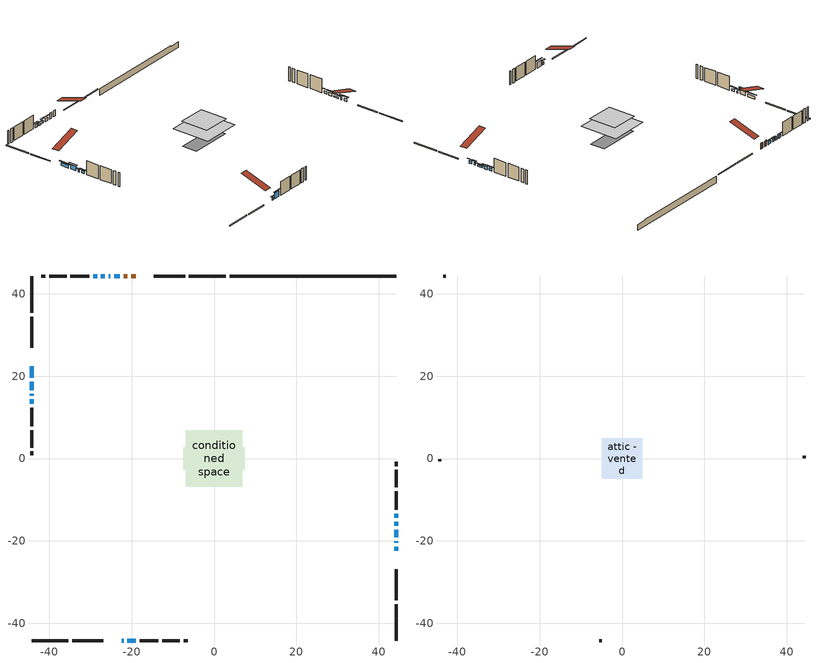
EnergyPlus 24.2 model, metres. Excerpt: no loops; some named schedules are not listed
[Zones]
conditioned space
 floor outside (Floor1 construction): -3.01,-3.01 -3.01,3.01 3.01,3.01 3.01,-3.01 z0.61
 floor adiabatic (AdiabaticFloorConstruction): -6.84,-6.84 -6.84,6.84 6.84,6.84 6.84,-6.84 z3.05
 floor foundation (Slab1 construction): -7.46,-2.67 -7.46,2.67 7.46,2.67 7.46,-2.67 z-1.71
 wall outside (RimJoist1 construction): 2.86,44.33 -6.09,44.33 / -44.33,-44.33 -35.38,-44.33 / -44.33,44.33 -44.33,35.38 / 44.33,-44.33 44.33,-35.38 z0.61:0.91
 wall outside (RimJoist2 construction): -7.02,44.33 -14.62,44.33 / -34.45,-44.33 -26.85,-44.33 / -44.33,34.45 -44.33,26.85 / 44.33,-34.45 44.33,-26.85 z0.61:0.91
 wall outside (AdiabaticWallConstruction 1): -19.01,44.33 -20.1,44.33 / -21.02,44.33 -21.94,44.33 z0.61:2.64
 wall outside (AdiabaticWallConstruction): -44.33,22.46 -44.33,19.56 / 44.33,-22.46 44.33,-21.44 / 44.33,-20.51 44.33,-20.05 / -22.46,-44.33 -21.95,-44.33 / -28.4,44.33 -29.36,44.33 / 44.33,-16.37 44.33,-15.35 / 44.33,-14.42 44.33,-13.41 z0.61:1.58; -22.86,44.33 -24.24,44.33 / -25.16,44.33 -25.63,44.33 z0.61:1.63; -44.33,18.63 -44.33,16.6 z0.61:2.13; -44.33,15.67 -44.33,15.26 z0.61:1.22; 44.33,-19.13 44.33,-17.3 / -26.55,44.33 -27.47,44.33 z0.61:1.07; -21.02,-44.33 -18.99,-44.33 z0.61:2.64; -44.33,14.34 -44.33,13.32 z0.61:1.47
 wall outside (Wall1 construction): -30.29,44.33 -34.86,44.33 / -18.06,-44.33 -13.49,-44.33 / -44.33,12.39 -44.33,7.82 / 44.33,-12.48 44.33,-7.91 z0.61:5.49
 wall outside (Wall2 construction): -35.79,44.33 -40.02,44.33 / -12.56,-44.33 -8.33,-44.33 / -44.33,6.89 -44.33,2.66 / 44.33,-6.98 44.33,-2.75 z0.61:5.49
 wall outside (Wall3 construction): -40.95,44.33 -41.93,44.33 / -7.4,-44.33 -6.42,-44.33 / -44.33,1.73 -44.33,0.75 / 44.33,-1.83 44.33,-0.84 z0.61:5.49
 wall foundation (FoundationWall1 construction): 3.79,44.33,-1.71 3.79,44.33,0.61 40.28,44.33,0.61 40.28,44.33,0.3 44.33,44.33,0.3 44.33,44.33,-1.71
 window (WindowConstruction): -44.33,22.46 -44.33,19.56 z0.61:1.58
 window (WindowConstruction 5): 44.33,-22.46 44.33,-21.44 z0.61:1.58
 window (WindowConstruction 6): 44.33,-20.51 44.33,-20.06 z0.61:1.58
 window (WindowConstruction 7): -22.86,44.33 -24.24,44.33 z0.61:1.62
 window (WindowConstruction 8): -25.17,44.33 -25.62,44.33 z0.61:1.62
 window (WindowConstruction 9): -44.33,18.63 -44.33,16.6 z0.61:2.13
 window (WindowConstruction 10): -44.33,15.67 -44.33,15.27 z0.61:1.22
 window (WindowConstruction 11): -22.46,-44.33 -21.95,-44.33 z0.61:1.58
 window (WindowConstruction 13): 44.33,-19.13 44.33,-17.3 z0.61:1.07
 window (WindowConstruction 14): -26.55,44.33 -27.47,44.33 z0.61:1.07
 window (WindowConstruction 1): -28.4,44.33 -29.36,44.33 z0.61:1.58
 window (WindowConstruction 2): -21.02,-44.33 -18.99,-44.33 z0.61:2.64
 window (WindowConstruction 3): 44.33,-16.37 44.33,-15.35 z0.61:1.58
 window (WindowConstruction 4): 44.33,-14.42 44.33,-13.41 z0.61:1.58
 window (WindowConstruction 12): -44.33,14.34 -44.33,13.32 z0.61:1.47
 door (Door): -19.01,44.33 -20.1,44.33 z0.61:2.64
 door (Door 1): -21.03,44.33 -21.94,44.33 z0.61:2.64
 ceiling adiabatic (AdiabaticFloorConstruction): 6.84,-6.84 6.84,6.84 -6.84,6.84 -6.84,-6.84 z3.05
attic - vented
 floor to conditioned space (Floor2 construction Reversed): -4.93,-4.93 -4.93,4.93 4.93,4.93 4.93,-4.93 z5.49
 wall outside (Wall4 construction): -42.86,44.33 -43.4,44.33 / -5.49,-44.33 -4.95,-44.33 / -44.33,-0.18 -44.33,-0.72 / 44.33,0.09 44.33,0.63 z0.61:5.49
 roof outside (Roof1 construction): -18.08,44.33,5.49 -18.08,34.72,8.69 -15.55,34.72,8.69 -15.55,44.33,5.49; -23.39,-44.33,5.49 -23.39,-34.72,8.69 -25.92,-34.72,8.69 -25.92,-44.33,5.49; -44.33,23.39,5.49 -34.72,23.39,8.69 -34.72,25.92,8.69 -44.33,25.92,5.49; 44.33,-23.39,5.49 34.72,-23.39,8.69 34.72,-25.92,8.69 44.33,-25.92,5.49
shading: -44.33,18.95 -44.33,23.07 -44.63,23.07 -44.63,18.95 z2.19; 44.33,-20.83 44.33,-23.07 44.63,-23.07 44.63,-20.83 z2.19; 44.33,-19.45 44.33,-21.12 44.63,-21.12 44.63,-19.45 z2.19; -24.85,44.33 -22.25,44.33 -22.25,44.63 -24.85,44.63 z2.23; -26.23,44.33 -24.56,44.33 -24.56,44.74 -26.23,44.74 z2.23; -44.33,15.99 -44.33,19.24 -44.94,19.24 -44.94,15.99 z2.74; -44.33,14.66 -44.33,16.28 -44.94,16.28 -44.94,14.66 z1.83; -21.34,-44.33 -23.07,-44.33 -23.07,-44.63 -21.34,-44.63 z2.19; 44.33,-16.69 44.33,-19.74 44.63,-19.74 44.63,-16.69 z1.68; -28.08,44.33 -25.94,44.33 -25.94,44.63 -28.08,44.63 z1.68; -29.97,44.33 -27.79,44.33 -27.79,44.63 -29.97,44.63 z2.19; -18.38,-44.33 -21.63,-44.33 -21.63,-44.63 -18.38,-44.63 z3.25; 44.33,-14.74 44.33,-16.98 44.63,-16.98 44.63,-14.74 z2.19; 44.33,-12.8 44.33,-15.03 44.63,-15.03 44.63,-12.8 z2.19; -44.33,12.71 -44.33,14.95 -44.63,14.95 -44.63,12.71 z2.08
[Building]
Building 1: Terrain=Suburbs
[Site:Location]
Montreal Intl AP_QC: Latitude {deg}=45.47; Longitude {deg}=-73.74; Time Zone {hr}=-5; Elevation {m}=36; Keep Site Location Information=Yes
[Site:GroundTemperature:Shallow]
2.07863, -0.316383, -0.508184, 0.628371, 5.19101, 9.73239, 13.6695, 16.1636, 16.3755, 14.347, 10.5102, 6.10817
[Site:WaterMainsTemperature]
Calculation Method=Schedule; Temperature Schedule=mains temperature schedule
[Material] Roughness=Rough; Thermal Absorptance=0.9
Name | Thickness {m} | Conductivity {W/m-K} | Density {kg/m3} | Specific Heat {J/kg-K} | Solar Absorptance | Visible Absorptance
asphalt or fiberglass shingles | 0.00635 | 0.162714 | 1121.4 | 1465.45 | 0.4 | 0.4
ceiling loosefill ins | 0.0846667 | 0.0480833 | 16.02 | 1046.75 | 0.7 | 0.7
ceiling stud and cavity | 0.1397 | 0.152278 | 65.682 | 1177.47 | 0.7 | 0.7
concrete 4.0 in. | 0.1016 | 1.803125 | 2242.8 | 837.4 | 0.7 | 0.7
concrete 8.0 in. | 0.2032 | 1.803125 | 2242.8 | 837.4 | 0.7 | 0.7
door material | 0.04445 | 0.0451087 | 512.64 | 1214.23 | 0.7 | 0.7
door material 1 | 0.04445 | 0.20624 | 512.64 | 1214.23 | 0.7 | 0.7
exterior vertical ins | 0.0210149 | 0.029427 | 32.04 | 1214.23 | 0.7 | 0.7
floor covering | 0.0127 | 0.0433444 | 54.468 | 1339.84 | 0.6 | 0.6
floor rigid ins | 0.103632 | 0.029427 | 32.04 | 1214.23 | 0.7 | 0.7
floor rigid ins 1; wall rigid ins | 0.512978 | 0.029427 | 32.04 | 1214.23 | 0.7 | 0.7
floor stud and cavity | 0.1397 | 0.147414 | 92.3553 | 1139.71 | 0.7 | 0.7
floor stud and cavity 1 | 0.1397 | 1.75129 | 37.0049 | 1207.88 | 0.7 | 0.7
furniture material conditioned space 1 | 0.1524 | 0.115458 | 640.8 | 1214.23 | 0.6 | 0.6
gypsum board | 0.0127 | 0.160291 | 801 | 837.4 | 0.6 | 0.6
gypsum board 1 | 0.0127 | 0.160291 | 801 | 837.4 | 0.7 | 0.7
osb sheathing 0.5 in. | 0.0127 | 0.115458 | 512.64 | 1214.23 | 0.7 | 0.7
osb sheathing 0.75 in. | 0.01905 | 0.115458 | 512.64 | 1214.23 | 0.7 | 0.7
osb sheathing 2.0 in. | 0.0508 | 0.115458 | 512.64 | 1214.23 | 0.7 | 0.7
rim joist stud and cavity | 0.0508 | 0.0451784 | 125.044 | 1163.47 | 0.6 | 0.6
rim joist stud and cavity 1 | 0.0508 | 0.114732 | 50.32683 | 1063.81 | 0.6 | 0.6
wall stud and cavity | 0.1397 | 0.0818765 | 139.0536 | 1170.24 | 0.7 | 0.7
wall stud and cavity 1 | 0.1397 | 0.0810402 | 139.0536 | 1170.24 | 0.7 | 0.7
wall stud and cavity 2 | 0.1397 | 0.0812061 | 139.0536 | 1170.24 | 0.7 | 0.7
wall stud and cavity 3 | 0.0889 | 6.1454 | 50.32683 | 1063.81 | 0.6 | 0.6
wall stud and cavity 4 | 0.0889 | 0.380278 | 52.3479 | 1209.89 | 0.7 | 0.7
wall stud and cavity 5 | 0.0889 | 0.391764 | 83.0341 | 1211.67 | 0.7 | 0.7
wood siding | 0.0254 | 0.102417 | 544.68 | 1172.36 | 0.4 | 0.4
wood siding 1 | 0.00254 | 0.102417 | 544.68 | 1172.36 | 0.4 | 0.4
wood siding 2; wood siding 3; wood siding 4 | 0.0254 | 0.102417 | 544.68 | 1172.36 | 0.7 | 0.7
[WindowMaterial:SimpleGlazingSystem]
Name | U-Factor {W/m2-K} | Solar Heat Gain Coefficient
WindowMaterial | 2.95994 | 0.56
WindowMaterial 1 | 2.890102 | 0.66
WindowMaterial 2 | 3.01161 | 0.48
WindowMaterial 3 | 2.95767 | 0.57
WindowMaterial 4 | 3.023535 | 0.46
WindowMaterial 5 | 3.023535 | 0.47
WindowMaterial 6 | 2.93609 | 0.6
WindowMaterial 7 | 3.04398 | 0.4
WindowMaterial 8 | 2.99742 | 0.59
WindowMaterial 9 | 3.05136 | 0.42
[Construction]
AdiabaticFloorConstruction: floor stud and cavity 1, floor rigid ins 1, osb sheathing 0.75 in., floor covering
AdiabaticWallConstruction: wood siding 3, wall rigid ins, wall stud and cavity 4, gypsum board
AdiabaticWallConstruction 1: wood siding 4, wall rigid ins, wall stud and cavity 4, gypsum board
Door: door material
Door 1: door material 1
Floor1 construction: floor stud and cavity, floor rigid ins, osb sheathing 0.75 in., floor covering
Floor2 construction Reversed: gypsum board, ceiling stud and cavity, ceiling loosefill ins
FoundationWall1 construction: concrete 8.0 in., gypsum board 1
furniture construction conditioned space 1: furniture material conditioned space 1
PartitionWallConstruction: gypsum board, wall stud and cavity 5, gypsum board
RimJoist1 construction: wood siding 2, osb sheathing 2.0 in., rim joist stud and cavity
RimJoist2 construction: wood siding 2, rim joist stud and cavity 1
Roof1 construction: asphalt or fiberglass shingles
Slab1 construction: concrete 4.0 in.
Wall1 construction: wood siding, osb sheathing 0.5 in., wall stud and cavity, gypsum board
Wall2 construction: wood siding, osb sheathing 0.5 in., wall stud and cavity 1, gypsum board
Wall3 construction: wood siding, osb sheathing 0.5 in., wall stud and cavity 2, gypsum board
Wall4 construction: wood siding 1, wall stud and cavity 3
WindowConstruction; WindowConstruction 1: WindowMaterial
WindowConstruction 10: WindowMaterial 7
WindowConstruction 11; WindowConstruction 3: WindowMaterial 2
WindowConstruction 12: WindowMaterial 8
WindowConstruction 13; WindowConstruction 14: WindowMaterial 9
WindowConstruction 2: WindowMaterial 1
WindowConstruction 4; WindowConstruction 5: WindowMaterial 3
WindowConstruction 6: WindowMaterial 4
WindowConstruction 7; WindowConstruction 8: WindowMaterial 5
WindowConstruction 9: WindowMaterial 6
[Zone] Multiplier=1; Part of Total Floor Area=Yes
Name | Volume {m3}
attic - vented | 50.6002
conditioned space | 688.9
[Space]
Name | Zone | Volume {m3}
attic - vented 1 | attic - vented | 50.6002
conditioned space 1 | conditioned space | 688.9
[ZoneInfiltration:EffectiveLeakageArea]
infil attic - vented 1: Zone or Space=attic - vented 1; Schedule=Always On Discrete; Effective Air Leakage Area {cm2}=3892.8; Stack Coefficient=0.000561846; Wind Coefficient=1.60151e-05
[ZoneMixing]
whole house fan mix: Zone or Space=attic - vented; Schedule=Always On Continuous; Design Flow Rate Calculation Method=Flow/Zone; Design Flow Rate {m3/s}=0; Source Zone or Space=conditioned space
[SurfaceProperty:ExposedFoundationPerimeter]
Slab1: Exposed Perimeter Calculation Method=TotalExposedPerimeter; Total Exposed Perimeter {m}=40.539
[InternalMass] Zone or ZoneList=conditioned space; Space or SpaceList=conditioned space 1
Name | Construction | Surface Area {m2}
furniture mass conditioned space 1 | furniture construction conditioned space 1 | 121.188
partition wall mass | PartitionWallConstruction | 302.97
[Lights]
interior lighting: Zone or ZoneList or Space or SpaceList=conditioned space 1; Schedule=interior lighting schedule; Design Level Calculation Method=LightingLevel; Lighting Level {W}=343.2; Return Air Fraction=0; Fraction Radiant=0.6; Fraction Visible=0.2; Fraction Replaceable=1
[People]
occupants: Zone or ZoneList or Space or SpaceList=conditioned space 1; Number of People Schedule=occupants schedule; Number of People Calculation Method=People; Number of People=3; Fraction Radiant=0.314171; Sensible Heat Fraction=0.56303; Activity Level Schedule=occupants activity schedule; Carbon Dioxide Generation Rate {m3/s-W}=0; Enable ASHRAE 55 Comfort Warnings=No; Mean Radiant Temperature Calculation Type=EnclosureAveraged
[ElectricEquipment] Zone or ZoneList or Space or SpaceList=conditioned space 1; Design Level Calculation Method=EquipmentLevel
Name | Schedule | Design Level {W} | Fraction Latent | Fraction Radiant | Fraction Lost
clothes dryer | clothes dryer schedule | 140.772 | 0.015 | 0.081 | 0.85
clothes washer | clothes washer schedule | 32.1985 | 0.03 | 0.162 | 0.7
cooking range | cooking range schedule | 215.147 | 0.08 | 0.432 | 0.2
dishwasher | dishwasher schedule | 66.8632 | 0.3 | 0.18 | 0.4
fridge | fridge schedule | 72.9452 | 0 | 0.6 | 0
mech vent house fan | mech vent house fan schedule | 0 | 0 | 0 | 1
mech vent house fan cfis | mech vent house fan cfis schedule | 0 | 0 | 0 | 0
mech vent range fan 0 | mech vent range fan 0 schedule | 57 | 0 | 0 | 1
misc plug loads | misc plug loads schedule | 494.7 | 0.045 | 0.513 | 0.1
whole house fan | Always On Discrete | 0 | 0 | 0 | 1
[OtherEquipment] Zone or ZoneList or Space or SpaceList=conditioned space 1; Design Level Calculation Method=EquipmentLevel
Name | Fuel Type | Schedule | Design Level {W} | Fraction Latent | Fraction Radiant | Fraction Lost
clothes dryer 1 | Electricity | clothes dryer schedule | 0 | 0.015 | 0.081 | 0.85
cooking range 1 | Electricity | cooking range schedule | 0 | 0.08 | 0.432 | 0.2
general water use latent | None | general water use schedule | 62.594 | 1 | 0 | 0
general water use sensible | None | general water use schedule | -61.6891 | 0 | 0.6 | 0
mech vent house fan latent load | None | Always On Discrete | 0 | 1 | 0 | 0
mech vent house fan sensible load | None | Always On Discrete | 0 | 0 | 0 | 0
water heater energy adjustment1 | Electricity | Always On Discrete | 0.01 | 0 | 0 | 1
[ZoneInfiltration:DesignFlowRate] Zone or ZoneList or Space or SpaceList=conditioned space 1; Schedule=Always On Discrete; Design Flow Rate Calculation Method=Flow/Zone; Design Flow Rate {m3/s}=0
infil flow; natural vent flow; whole house fan flow
[Foundation:Kiva]
Foundation Kiva 1: Initial Indoor Air Temperature {C}=18; Wall Height Above Grade {m}=0.609996; Wall Depth Below Slab {m}=0.2032; Custom Block Material Name 1=exterior vertical ins; Custom Block Depth 1 {m}=2.31999; Custom Block X Position 1 {m}=0.2159; Custom Block Z Position 1 {m}=0
[Foundation:Kiva:Settings]
Soil Conductivity {W/m-K}=0.849921; Soil Density {kg/m3}=1842.3; Soil Specific Heat {J/kg-K}=418.7; Ground Solar Absorptivity=0.9; Ground Thermal Absorptivity=0.9; Ground Surface Roughness {m}=0.03; Far-Field Width {m}=40; Deep-Ground Boundary Condition=ZeroFlux; Deep-Ground Depth {m}=40; Minimum Cell Dimension {m}=0.2; Maximum Cell Growth Coefficient=3; Simulation Timestep=Timestep
[Exterior:Lights]
exterior lighting: Schedule=exterior lighting schedule; Design Level {W}=75.6
[Schedule:Constant]
Name | Hourly Value
Always On Continuous; mech vent house fan schedule; mech vent house fan cfis schedule; Always On Discrete | 1
occupants activity schedule | 117.228
fridge schedule | 0
[Schedule:Week:Daily]
interior lighting schedule Week Rule - Jan1-Jan27: interior lighting schedule day, interior lighting schedule day, interior lighting schedule day, interior lighting schedule day, interior lighting schedule day, interior lighting schedule day, interior lighting schedule day, interior lighting schedule default day, interior lighting schedule default day, interior lighting schedule default day, interior lighting schedule default day, interior lighting schedule default day
interior lighting schedule Week Rule - Jan28-Feb3: interior lighting schedule day, interior lighting schedule day, interior lighting schedule day, interior lighting schedule day, interior lighting schedule day 1, interior lighting schedule day 1, interior lighting schedule day 1, interior lighting schedule default day, interior lighting schedule default day, interior lighting schedule default day, interior lighting schedule default day, interior lighting schedule default day
interior lighting schedule Week Rule - Feb4-Feb24: interior lighting schedule day 1, interior lighting schedule day 1, interior lighting schedule day 1, interior lighting schedule day 1, interior lighting schedule day 1, interior lighting schedule day 1, interior lighting schedule day 1, interior lighting schedule default day, interior lighting schedule default day, interior lighting schedule default day, interior lighting schedule default day, interior lighting schedule default day
interior lighting schedule Week Rule - Feb25-Mar3: interior lighting schedule day 1, interior lighting schedule day 1, interior lighting schedule day 1, interior lighting schedule day 1, interior lighting schedule day 2, interior lighting schedule day 2, interior lighting schedule day 2, interior lighting schedule default day, interior lighting schedule default day, interior lighting schedule default day, interior lighting schedule default day, interior lighting schedule default day
interior lighting schedule Week Rule - Mar4-Mar31: interior lighting schedule day 2, interior lighting schedule day 2, interior lighting schedule day 2, interior lighting schedule day 2, interior lighting schedule day 2, interior lighting schedule day 2, interior lighting schedule day 2, interior lighting schedule default day, interior lighting schedule default day, interior lighting schedule default day, interior lighting schedule default day, interior lighting schedule default day
interior lighting schedule Week Rule - Apr1-Apr28: interior lighting schedule day 3, interior lighting schedule day 3, interior lighting schedule day 3, interior lighting schedule day 3, interior lighting schedule day 3, interior lighting schedule day 3, interior lighting schedule day 3, interior lighting schedule default day, interior lighting schedule default day, interior lighting schedule default day, interior lighting schedule default day, interior lighting schedule default day
interior lighting schedule Week Rule - Apr29-May5: interior lighting schedule day 3, interior lighting schedule day 3, interior lighting schedule day 4, interior lighting schedule day 4, interior lighting schedule day 4, interior lighting schedule day 4, interior lighting schedule day 4, interior lighting schedule default day, interior lighting schedule default day, interior lighting schedule default day, interior lighting schedule default day, interior lighting schedule default day
interior lighting schedule Week Rule - May6-May26: interior lighting schedule day 4, interior lighting schedule day 4, interior lighting schedule day 4, interior lighting schedule day 4, interior lighting schedule day 4, interior lighting schedule day 4, interior lighting schedule day 4, interior lighting schedule default day, interior lighting schedule default day, interior lighting schedule default day, interior lighting schedule default day, interior lighting schedule default day
interior lighting schedule Week Rule - May27-Jun2: interior lighting schedule day 4, interior lighting schedule day 4, interior lighting schedule day 4, interior lighting schedule day 4, interior lighting schedule day 4, interior lighting schedule day 5, interior lighting schedule day 5, interior lighting schedule default day, interior lighting schedule default day, interior lighting schedule default day, interior lighting schedule default day, interior lighting schedule default day
interior lighting schedule Week Rule - Jun3-Jun30: interior lighting schedule day 5, interior lighting schedule day 5, interior lighting schedule day 5, interior lighting schedule day 5, interior lighting schedule day 5, interior lighting schedule day 5, interior lighting schedule day 5, interior lighting schedule default day, interior lighting schedule default day, interior lighting schedule default day, interior lighting schedule default day, interior lighting schedule default day
interior lighting schedule Week Rule - Jul1-Jul28: interior lighting schedule day 6, interior lighting schedule day 6, interior lighting schedule day 6, interior lighting schedule day 6, interior lighting schedule day 6, interior lighting schedule day 6, interior lighting schedule day 6, interior lighting schedule default day, interior lighting schedule default day, interior lighting schedule default day, interior lighting schedule default day, interior lighting schedule default day
interior lighting schedule Week Rule - Jul29-Aug4: interior lighting schedule day 6, interior lighting schedule day 6, interior lighting schedule day 6, interior lighting schedule day 7, interior lighting schedule day 7, interior lighting schedule day 7, interior lighting schedule day 7, interior lighting schedule default day, interior lighting schedule default day, interior lighting schedule default day, interior lighting schedule default day, interior lighting schedule default day
interior lighting schedule Week Rule - Aug5-Aug25: interior lighting schedule day 7, interior lighting schedule day 7, interior lighting schedule day 7, interior lighting schedule day 7, interior lighting schedule day 7, interior lighting schedule day 7, interior lighting schedule day 7, interior lighting schedule default day, interior lighting schedule default day, interior lighting schedule default day, interior lighting schedule default day, interior lighting schedule default day
interior lighting schedule Week Rule - Aug26-Sep1: interior lighting schedule day 7, interior lighting schedule day 7, interior lighting schedule day 7, interior lighting schedule day 7, interior lighting schedule day 7, interior lighting schedule day 7, interior lighting schedule day 8, interior lighting schedule default day, interior lighting schedule default day, interior lighting schedule default day, interior lighting schedule default day, interior lighting schedule default day
interior lighting schedule Week Rule - Sep2-Sep29: interior lighting schedule day 8, interior lighting schedule day 8, interior lighting schedule day 8, interior lighting schedule day 8, interior lighting schedule day 8, interior lighting schedule day 8, interior lighting schedule day 8, interior lighting schedule default day, interior lighting schedule default day, interior lighting schedule default day, interior lighting schedule default day, interior lighting schedule default day
interior lighting schedule Week Rule - Sep30-Oct6: interior lighting schedule day 8, interior lighting schedule day 9, interior lighting schedule day 9, interior lighting schedule day 9, interior lighting schedule day 9, interior lighting schedule day 9, interior lighting schedule day 9, interior lighting schedule default day, interior lighting schedule default day, interior lighting schedule default day, interior lighting schedule default day, interior lighting schedule default day
interior lighting schedule Week Rule - Oct7-Oct27: interior lighting schedule day 9, interior lighting schedule day 9, interior lighting schedule day 9, interior lighting schedule day 9, interior lighting schedule day 9, interior lighting schedule day 9, interior lighting schedule day 9, interior lighting schedule default day, interior lighting schedule default day, interior lighting schedule default day, interior lighting schedule default day, interior lighting schedule default day
interior lighting schedule Week Rule - Oct28-Nov3: interior lighting schedule day 9, interior lighting schedule day 9, interior lighting schedule day 9, interior lighting schedule day 9, interior lighting schedule day 10, interior lighting schedule day 10, interior lighting schedule day 10, interior lighting schedule default day, interior lighting schedule default day, interior lighting schedule default day, interior lighting schedule default day, interior lighting schedule default day
interior lighting schedule Week Rule - Nov4-Nov24: interior lighting schedule day 10, interior lighting schedule day 10, interior lighting schedule day 10, interior lighting schedule day 10, interior lighting schedule day 10, interior lighting schedule day 10, interior lighting schedule day 10, interior lighting schedule default day, interior lighting schedule default day, interior lighting schedule default day, interior lighting schedule default day, interior lighting schedule default day
interior lighting schedule Week Rule - Nov25-Dec1: interior lighting schedule day 10, interior lighting schedule day 10, interior lighting schedule day 10, interior lighting schedule day 10, interior lighting schedule day 10, interior lighting schedule day 10, interior lighting schedule day 11, interior lighting schedule default day, interior lighting schedule default day, interior lighting schedule default day, interior lighting schedule default day, interior lighting schedule default day
interior lighting schedule Week Rule - Dec2-Dec31: interior lighting schedule day 11, interior lighting schedule day 11, interior lighting schedule day 11, interior lighting schedule day 11, interior lighting schedule day 11, interior lighting schedule day 11, interior lighting schedule day 11, interior lighting schedule default day, interior lighting schedule default day, interior lighting schedule default day, interior lighting schedule default day, interior lighting schedule default day
occupants schedule Week Rule - Jan1-Dec31: occupants schedule day, occupants schedule day, occupants schedule day, occupants schedule day, occupants schedule day, occupants schedule day, occupants schedule day, occupants schedule default day, occupants schedule default day, occupants schedule default day, occupants schedule default day, occupants schedule default day
clothes dryer schedule Week Rule - Jan1-Dec31: clothes dryer schedule day, clothes dryer schedule day, clothes dryer schedule day, clothes dryer schedule day, clothes dryer schedule day, clothes dryer schedule day, clothes dryer schedule day, clothes dryer schedule default day, clothes dryer schedule default day, clothes dryer schedule default day, clothes dryer schedule default day, clothes dryer schedule default day
clothes washer schedule Week Rule - Jan1-Dec31: clothes washer schedule day, clothes washer schedule day, clothes washer schedule day, clothes washer schedule day, clothes washer schedule day, clothes washer schedule day, clothes washer schedule day, clothes washer schedule default day, clothes washer schedule default day, clothes washer schedule default day, clothes washer schedule default day, clothes washer schedule default day
cooking range schedule Week Rule - Jan1-Dec31: cooking range schedule day, cooking range schedule day, cooking range schedule day, cooking range schedule day, cooking range schedule day, cooking range schedule day, cooking range schedule day, cooking range schedule default day, cooking range schedule default day, cooking range schedule default day, cooking range schedule default day, cooking range schedule default day
dishwasher schedule Week Rule - Jan1-Dec31: dishwasher schedule day, dishwasher schedule day, dishwasher schedule day, dishwasher schedule day, dishwasher schedule day, dishwasher schedule day, dishwasher schedule day, dishwasher schedule default day, dishwasher schedule default day, dishwasher schedule default day, dishwasher schedule default day, dishwasher schedule default day
mech vent range fan 0 schedule Week Rule - Jan1-Dec31: mech vent range fan 0 schedule day, mech vent range fan 0 schedule day, mech vent range fan 0 schedule day, mech vent range fan 0 schedule day, mech vent range fan 0 schedule day, mech vent range fan 0 schedule day, mech vent range fan 0 schedule day, mech vent range fan 0 schedule default day, mech vent range fan 0 schedule default day, mech vent range fan 0 schedule default day, mech vent range fan 0 schedule default day, mech vent range fan 0 schedule default day
misc plug loads schedule Week Rule - Jan1-Dec31: misc plug loads schedule day, misc plug loads schedule day, misc plug loads schedule day, misc plug loads schedule day, misc plug loads schedule day, misc plug loads schedule day, misc plug loads schedule day, misc plug loads schedule default day, misc plug loads schedule default day, misc plug loads schedule default day, misc plug loads schedule default day, misc plug loads schedule default day
general water use schedule Week Rule - Jan1-Dec31: general water use schedule day, general water use schedule day, general water use schedule day, general water use schedule day, general water use schedule day, general water use schedule day, general water use schedule day, general water use schedule default day, general water use schedule default day, general water use schedule default day, general water use schedule default day, general water use schedule default day
exterior lighting schedule Week Rule - Jan1-Jan27: exterior lighting schedule day, exterior lighting schedule day, exterior lighting schedule day, exterior lighting schedule day, exterior lighting schedule day, exterior lighting schedule day, exterior lighting schedule day, exterior lighting schedule default day, exterior lighting schedule default day, exterior lighting schedule default day, exterior lighting schedule default day, exterior lighting schedule default day
exterior lighting schedule Week Rule - Jan28-Feb3: exterior lighting schedule day, exterior lighting schedule day, exterior lighting schedule day, exterior lighting schedule day, exterior lighting schedule day 1, exterior lighting schedule day 1, exterior lighting schedule day 1, exterior lighting schedule default day, exterior lighting schedule default day, exterior lighting schedule default day, exterior lighting schedule default day, exterior lighting schedule default day
exterior lighting schedule Week Rule - Feb4-Feb24: exterior lighting schedule day 1, exterior lighting schedule day 1, exterior lighting schedule day 1, exterior lighting schedule day 1, exterior lighting schedule day 1, exterior lighting schedule day 1, exterior lighting schedule day 1, exterior lighting schedule default day, exterior lighting schedule default day, exterior lighting schedule default day, exterior lighting schedule default day, exterior lighting schedule default day
exterior lighting schedule Week Rule - Feb25-Mar3: exterior lighting schedule day 1, exterior lighting schedule day 1, exterior lighting schedule day 1, exterior lighting schedule day 1, exterior lighting schedule day 2, exterior lighting schedule day 2, exterior lighting schedule day 2, exterior lighting schedule default day, exterior lighting schedule default day, exterior lighting schedule default day, exterior lighting schedule default day, exterior lighting schedule default day
exterior lighting schedule Week Rule - Mar4-Mar31: exterior lighting schedule day 2, exterior lighting schedule day 2, exterior lighting schedule day 2, exterior lighting schedule day 2, exterior lighting schedule day 2, exterior lighting schedule day 2, exterior lighting schedule day 2, exterior lighting schedule default day, exterior lighting schedule default day, exterior lighting schedule default day, exterior lighting schedule default day, exterior lighting schedule default day
exterior lighting schedule Week Rule - Apr1-Apr28: exterior lighting schedule day 3, exterior lighting schedule day 3, exterior lighting schedule day 3, exterior lighting schedule day 3, exterior lighting schedule day 3, exterior lighting schedule day 3, exterior lighting schedule day 3, exterior lighting schedule default day, exterior lighting schedule default day, exterior lighting schedule default day, exterior lighting schedule default day, exterior lighting schedule default day
exterior lighting schedule Week Rule - Apr29-May5: exterior lighting schedule day 3, exterior lighting schedule day 3, exterior lighting schedule day 4, exterior lighting schedule day 4, exterior lighting schedule day 4, exterior lighting schedule day 4, exterior lighting schedule day 4, exterior lighting schedule default day, exterior lighting schedule default day, exterior lighting schedule default day, exterior lighting schedule default day, exterior lighting schedule default day
exterior lighting schedule Week Rule - May6-May26: exterior lighting schedule day 4, exterior lighting schedule day 4, exterior lighting schedule day 4, exterior lighting schedule day 4, exterior lighting schedule day 4, exterior lighting schedule day 4, exterior lighting schedule day 4, exterior lighting schedule default day, exterior lighting schedule default day, exterior lighting schedule default day, exterior lighting schedule default day, exterior lighting schedule default day
exterior lighting schedule Week Rule - May27-Jun2: exterior lighting schedule day 4, exterior lighting schedule day 4, exterior lighting schedule day 4, exterior lighting schedule day 4, exterior lighting schedule day 4, exterior lighting schedule day 5, exterior lighting schedule day 5, exterior lighting schedule default day, exterior lighting schedule default day, exterior lighting schedule default day, exterior lighting schedule default day, exterior lighting schedule default day
exterior lighting schedule Week Rule - Jun3-Jun30: exterior lighting schedule day 5, exterior lighting schedule day 5, exterior lighting schedule day 5, exterior lighting schedule day 5, exterior lighting schedule day 5, exterior lighting schedule day 5, exterior lighting schedule day 5, exterior lighting schedule default day, exterior lighting schedule default day, exterior lighting schedule default day, exterior lighting schedule default day, exterior lighting schedule default day
exterior lighting schedule Week Rule - Jul1-Jul28: exterior lighting schedule day 6, exterior lighting schedule day 6, exterior lighting schedule day 6, exterior lighting schedule day 6, exterior lighting schedule day 6, exterior lighting schedule day 6, exterior lighting schedule day 6, exterior lighting schedule default day, exterior lighting schedule default day, exterior lighting schedule default day, exterior lighting schedule default day, exterior lighting schedule default day
exterior lighting schedule Week Rule - Jul29-Aug4: exterior lighting schedule day 6, exterior lighting schedule day 6, exterior lighting schedule day 6, exterior lighting schedule day 7, exterior lighting schedule day 7, exterior lighting schedule day 7, exterior lighting schedule day 7, exterior lighting schedule default day, exterior lighting schedule default day, exterior lighting schedule default day, exterior lighting schedule default day, exterior lighting schedule default day
exterior lighting schedule Week Rule - Aug5-Aug25: exterior lighting schedule day 7, exterior lighting schedule day 7, exterior lighting schedule day 7, exterior lighting schedule day 7, exterior lighting schedule day 7, exterior lighting schedule day 7, exterior lighting schedule day 7, exterior lighting schedule default day, exterior lighting schedule default day, exterior lighting schedule default day, exterior lighting schedule default day, exterior lighting schedule default day
[Schedule:Year]
interior lighting schedule: interior lighting schedule Week Rule - Jan1-Jan27, 1, 1, 1, 27, interior lighting schedule Week Rule - Jan28-Feb3, 1, 28, 2, 3, interior lighting schedule Week Rule - Feb4-Feb24, 2, 4, 2, 24, interior lighting schedule Week Rule - Feb25-Mar3, 2, 25, 3, 3, interior lighting schedule Week Rule - Mar4-Mar31, 3, 4, 3, 31, interior lighting schedule Week Rule - Apr1-Apr28, 4, 1, 4, 28, interior lighting schedule Week Rule - Apr29-May5, 4, 29, 5, 5, interior lighting schedule Week Rule - May6-May26, 5, 6, 5, 26, interior lighting schedule Week Rule - May27-Jun2, 5, 27, 6, 2, interior lighting schedule Week Rule - Jun3-Jun30, 6, 3, 6, 30, interior lighting schedule Week Rule - Jul1-Jul28, 7, 1, 7, 28, interior lighting schedule Week Rule - Jul29-Aug4, 7, 29, 8, 4, interior lighting schedule Week Rule - Aug5-Aug25, 8, 5, 8, 25, interior lighting schedule Week Rule - Aug26-Sep1, 8, 26, 9, 1, interior lighting schedule Week Rule - Sep2-Sep29, 9, 2, 9, 29, interior lighting schedule Week Rule - Sep30-Oct6, 9, 30, 10, 6, interior lighting schedule Week Rule - Oct7-Oct27, 10, 7, 10, 27, interior lighting schedule Week Rule - Oct28-Nov3, 10, 28, 11, 3, interior lighting schedule Week Rule - Nov4-Nov24, 11, 4, 11, 24, interior lighting schedule Week Rule - Nov25-Dec1, 11, 25, 12, 1, interior lighting schedule Week Rule - Dec2-Dec31, 12, 2, 12, 31
occupants schedule: occupants schedule Week Rule - Jan1-Dec31, 1, 1, 12, 31
clothes dryer schedule: clothes dryer schedule Week Rule - Jan1-Dec31, 1, 1, 12, 31
clothes washer schedule: clothes washer schedule Week Rule - Jan1-Dec31, 1, 1, 12, 31
cooking range schedule: cooking range schedule Week Rule - Jan1-Dec31, 1, 1, 12, 31
dishwasher schedule: dishwasher schedule Week Rule - Jan1-Dec31, 1, 1, 12, 31
mech vent range fan 0 schedule: mech vent range fan 0 schedule Week Rule - Jan1-Dec31, 1, 1, 12, 31
misc plug loads schedule: misc plug loads schedule Week Rule - Jan1-Dec31, 1, 1, 12, 31
general water use schedule: general water use schedule Week Rule - Jan1-Dec31, 1, 1, 12, 31
exterior lighting schedule: exterior lighting schedule Week Rule - Jan1-Jan27, 1, 1, 1, 27, exterior lighting schedule Week Rule - Jan28-Feb3, 1, 28, 2, 3, exterior lighting schedule Week Rule - Feb4-Feb24, 2, 4, 2, 24, exterior lighting schedule Week Rule - Feb25-Mar3, 2, 25, 3, 3, exterior lighting schedule Week Rule - Mar4-Mar31, 3, 4, 3, 31, exterior lighting schedule Week Rule - Apr1-Apr28, 4, 1, 4, 28, exterior lighting schedule Week Rule - Apr29-May5, 4, 29, 5, 5, exterior lighting schedule Week Rule - May6-May26, 5, 6, 5, 26, exterior lighting schedule Week Rule - May27-Jun2, 5, 27, 6, 2, exterior lighting schedule Week Rule - Jun3-Jun30, 6, 3, 6, 30, exterior lighting schedule Week Rule - Jul1-Jul28, 7, 1, 7, 28, exterior lighting schedule Week Rule - Jul29-Aug4, 7, 29, 8, 4, exterior lighting schedule Week Rule - Aug5-Aug25, 8, 5, 8, 25, exterior lighting schedule Week Rule - Aug26-Sep1, 8, 26, 9, 1, exterior lighting schedule Week Rule - Sep2-Sep29, 9, 2, 9, 29, exterior lighting schedule Week Rule - Sep30-Oct6, 9, 30, 10, 6, exterior lighting schedule Week Rule - Oct7-Oct27, 10, 7, 10, 27, exterior lighting schedule Week Rule - Oct28-Nov3, 10, 28, 11, 3, exterior lighting schedule Week Rule - Nov4-Nov24, 11, 4, 11, 24, exterior lighting schedule Week Rule - Nov25-Dec1, 11, 25, 12, 1, exterior lighting schedule Week Rule - Dec2-Dec31, 12, 2, 12, 31
[Schedule:Compact]
mains temperature schedule: Through: 01/01, For: AllDays, Until: 24:00, 6.56833, Through: 01/02, For: AllDays, Until: 24:00, 6.48722, Through: 01/03, For: AllDays, Until: 24:00, 6.40722, Through: 01/04, For: AllDays, Until: 24:00, 6.32889, Through: 01/05, For: AllDays, Until: 24:00, 6.25167, Through: 01/06, For: AllDays, Until: 24:00, 6.17611, Through: 01/07, For: AllDays, Until: 24:00, 6.10222, Through: 01/08, For: AllDays, Until: 24:00, 6.02944, Through: 01/09, For: AllDays, Until: 24:00, 5.95833, Through: 01/10, For: AllDays, Until: 24:00, 5.88889, Through: 01/11, For: AllDays, Until: 24:00, 5.82056, Through: 01/12, For: AllDays, Until: 24:00, 5.75444, Through: 01/13, For: AllDays, Until: 24:00, 5.68944, Through: 01/14, For: AllDays, Until: 24:00, 5.62611, Through: 01/15, For: AllDays, Until: 24:00, 5.56444, Through: 01/16, For: AllDays, Until: 24:00, 5.50444, Through: 01/17, For: AllDays, Until: 24:00, 5.44611, Through: 01/18, For: AllDays, Until: 24:00, 5.38944, Through: 01/19, For: AllDays, Until: 24:00, 5.33389, Through: 01/20, For: AllDays, Until: 24:00, 5.28111, Through: 01/21, For: AllDays, Until: 24:00, 5.22944, Through: 01/22, For: AllDays, Until: 24:00, 5.17944, Through: 01/23, For: AllDays, Until: 24:00, 5.13111, Through: 01/24, For: AllDays, Until: 24:00, 5.085, Through: 01/25, For: AllDays, Until: 24:00, 5.04056, Through: 01/26, For: AllDays, Until: 24:00, 4.99778, Through: 01/27, For: AllDays, Until: 24:00, 4.95667, Through: 01/28, For: AllDays, Until: 24:00, 4.91778, Through: 01/29, For: AllDays, Until: 24:00, 4.88056, Through: 01/30, For: AllDays, Until: 24:00, 4.845, Through: 01/31, For: AllDays, Until: 24:00, 4.81167, Through: 02/01, For: AllDays, Until: 24:00, 4.77944, Through: 02/02, For: AllDays, Until: 24:00, 4.75, Through: 02/03, For: AllDays, Until: 24:00, 4.72167, Through: 02/04, For: AllDays, Until: 24:00, 4.69611, Through: 02/05, For: AllDays, Until: 24:00, 4.67167, Through: 02/06, For: AllDays, Until: 24:00, 4.64944, Through: 02/07, For: AllDays, Until: 24:00, 4.62889, Through: 02/08, For: AllDays, Until: 24:00, 4.61056, Through: 02/09, For: AllDays, Until: 24:00, 4.59389, Through: 02/10, For: AllDays, Until: 24:00, 4.57944, Through: 02/11, For: AllDays, Until: 24:00, 4.56667, Through: 02/12, For: AllDays, Until: 24:00, 4.55611, Through: 02/13, For: AllDays, Until: 24:00, 4.54722, Through: 02/14, For: AllDays, Until: 24:00, 4.54056, Through: 02/15, For: AllDays, Until: 24:00, 4.53556, Through: 02/16, For: AllDays, Until: 24:00, 4.53278, Through: 02/17, For: AllDays, Until: 24:00, 4.53167, Through: 02/18, For: AllDays, Until: 24:00, 4.53278, Through: 02/19, For: AllDays, Until: 24:00, 4.53556, Through: 02/20, For: AllDays, Until: 24:00, 4.54056, Through: 02/21, For: AllDays, Until: 24:00, 4.54722, Through: 02/22, For: AllDays, Until: 24:00, 4.55611, Through: 02/23, For: AllDays, Until: 24:00, 4.56667, Through: 02/24, For: AllDays, Until: 24:00, 4.57944, Through: 02/25, For: AllDays, Until: 24:00, 4.59389, Through: 02/26, For: AllDays, Until: 24:00, 4.61056, Through: 02/27, For: AllDays, Until: 24:00, 4.62889, Through: 02/28, For: AllDays, Until: 24:00, 4.64889, Through: 03/01, For: AllDays, Until: 24:00, 4.67111, Through: 03/02, For: AllDays, Until: 24:00, 4.69556, Through: 03/03, For: AllDays, Until: 24:00, 4.72167, Through: 03/04, For: AllDays, Until: 24:00, 4.74944, Through: 03/05, For: AllDays, Until: 24:00, 4.77944, Through: 03/06, For: AllDays, Until: 24:00, 4.81111, Through: 03/07, For: AllDays, Until: 24:00, 4.84444, Through: 03/08, For: AllDays, Until: 24:00, 4.88, Through: 03/09, For: AllDays, Until: 24:00, 4.91722, Through: 03/10, For: AllDays, Until: 24:00, 4.95611, Through: 03/11, For: AllDays, Until: 24:00, 4.99722, Through: 03/12, For: AllDays, Until: 24:00, 5.04, Through: 03/13, For: AllDays, Until: 24:00, 5.08444, Through: 03/14, For: AllDays, Until: 24:00, 5.13056, Through: 03/15, For: AllDays, Until: 24:00, 5.17889, Through: 03/16, For: AllDays, Until: 24:00, 5.22833, Through: 03/17, For: AllDays, Until: 24:00, 5.28, Through: 03/18, For: AllDays, Until: 24:00, 5.33333, Through: 03/19, For: AllDays, Until: 24:00, 5.38833, Through: 03/20, For: AllDays, Until: 24:00, 5.445, Through: 03/21, For: AllDays, Until: 24:00, 5.50333, Through: 03/22, For: AllDays, Until: 24:00, 5.56333, Through: 03/23, For: AllDays, Until: 24:00, 5.625, Through: 03/24, For: AllDays, Until: 24:00, 5.68833, Through: 03/25, For: AllDays, Until: 24:00, 5.75333, Through: 03/26, For: AllDays, Until: 24:00, 5.81944, Through: 03/27, For: AllDays, Until: 24:00, 5.88778, Through: 03/28, For: AllDays, Until: 24:00, 5.95722, Through: 03/29, For: AllDays, Until: 24:00, 6.02833, Through: 03/30, For: AllDays, Until: 24:00, 6.10111, Through: 03/31, For: AllDays, Until: 24:00, 6.175, Through: 04/01, For: AllDays, Until: 24:00, 6.25056, Through: 04/02, For: AllDays, Until: 24:00, 6.32778, Through: 04/03, For: AllDays, Until: 24:00, 6.40611, Through: 04/04, For: AllDays, Until: 24:00, 6.48556, Through: 04/05, For: AllDays, Until: 24:00, 6.56722, Through: 04/06, For: AllDays, Until: 24:00, 6.64944, Through: 04/07, For: AllDays, Until: 24:00, 6.73333, Through: 04/08, For: AllDays, Until: 24:00, 6.81833, Through: 04/09, For: AllDays, Until: 24:00, 6.905, Through: 04/10, For: AllDays, Until: 24:00, 6.99278, Through: 04/11, For: AllDays, Until: 24:00, 7.08111, Through: 04/12, For: AllDays, Until: 24:00, 7.17167, Through: 04/13, For: AllDays, Until: 24:00, 7.26278, Through: 04/14, For: AllDays, Until: 24:00, 7.355, Through: 04/15, For: AllDays, Until: 24:00, 7.44833, Through: 04/16, For: AllDays, Until: 24:00, 7.54278, Through: 04/17, For: AllDays, Until: 24:00, 7.63889, Through: 04/18, For: AllDays, Until: 24:00, 7.735, Through: 04/19, For: AllDays, Until: 24:00, 7.83278, Through: 04/20, For: AllDays, Until: 24:00, 7.93167, Through: 04/21, For: AllDays, Until: 24:00, 8.03111, Through: 04/22, For: AllDays, Until: 24:00, 8.13167, Through: 04/23, For: AllDays, Until: 24:00, 8.23278, Through: 04/24, For: AllDays, Until: 24:00, 8.335, Through: 04/25, For: AllDays, Until: 24:00, 8.43778, Through: 04/26, For: AllDays, Until: 24:00, 8.54167, Through: 04/27, For: AllDays, Until: 24:00, 8.64611, Through: 04/28, For: AllDays, Until: 24:00, 8.75167, Through: 04/29, For: AllDays, Until: 24:00, 8.85778, Through: 04/30, For: AllDays, Until: 24:00, 8.96444, Through: 05/01, For: AllDays, Until: 24:00, 9.07167, Through: 05/02, For: AllDays, Until: 24:00, 9.17944, Through: 05/03, For: AllDays, Until: 24:00, 9.28778, Through: 05/04, For: AllDays, Until: 24:00, 9.39667, Through: 05/05, For: AllDays, Until: 24:00, 9.50667, Through: 05/06, For: AllDays, Until: 24:00, 9.61667, Through: 05/07, For: AllDays, Until: 24:00, 9.72667, Through: 05/08, For: AllDays, Until: 24:00, 9.83778, Through: 05/09, For: AllDays, Until: 24:00, 9.94889, Through: 05/10, For: AllDays, Until: 24:00, 10.0606, Through: 05/11, For: AllDays, Until: 24:00, 10.1722, Through: 05/12, For: AllDays, Until: 24:00, 10.2844, Through: 05/13, For: AllDays, Until: 24:00, 10.3967, Through: 05/14, For: AllDays, Until: 24:00, 10.5094, Through: 05/15, For: AllDays, Until: 24:00, 10.6222, Through: 05/16, For: AllDays, Until: 24:00, 10.735, Through: 05/17, For: AllDays, Until: 24:00, 10.8478, Through: 05/18, For: AllDays, Until: 24:00, 10.9611, Through: 05/19, For: AllDays, Until: 24:00, 11.0744, Through: 05/20, For: AllDays, Until: 24:00, 11.1872, Through: 05/21, For: AllDays, Until: 24:00, 11.3006, Through: 05/22, For: AllDays, Until: 24:00, 11.4133, Through: 05/23, For: AllDays, Until: 24:00, 11.5267, Through: 05/24, For: AllDays, Until: 24:00, 11.6394, Through: 05/25, For: AllDays, Until: 24:00, 11.7522, Through: 05/26, For: AllDays, Until: 24:00, 11.8644, Through: 05/27, For: AllDays, Until: 24:00, 11.9767, Through: 05/28, For: AllDays, Until: 24:00, 12.0889, Through: 05/29, For: AllDays, Until: 24:00, 12.2006, Through: 05/30, For: AllDays, Until: 24:00, 12.3122, Through: 05/31, For: AllDays, Until: 24:00, 12.4228, Through: 06/01, For: AllDays, Until: 24:00, 12.5339, Through: 06/02, For: AllDays, Until: 24:00, 12.6439, Through: 06/03, For: AllDays, Until: 24:00, 12.7539, Through: 06/04, For: AllDays, Until: 24:00, 12.8628, Through: 06/05, For: AllDays, Until: 24:00, 12.9717, Through: 06/06, For: AllDays, Until: 24:00, 13.08, Through: 06/07, For: AllDays, Until: 24:00, 13.1878, Through: 06/08, For: AllDays, Until: 24:00, 13.2944, Through: 06/09, For: AllDays, Until: 24:00, 13.4011, Through: 06/10, For: AllDays, Until: 24:00, 13.5067, Through: 06/11, For: AllDays, Until: 24:00, 13.6117, Through: 06/12, For: AllDays, Until: 24:00, 13.7156, Through: 06/13, For: AllDays, Until: 24:00, 13.8194, Through: 06/14, For: AllDays, Until: 24:00, 13.9222, Through: 06/15, For: AllDays, Until: 24:00, 14.0239, Through: 06/16, For: AllDays, Until: 24:00, 14.125, Through: 06/17, For: AllDays, Until: 24:00, 14.225, Through: 06/18, For: AllDays, Until: 24:00, 14.3239, Through: 06/19, For: AllDays, Until: 24:00, 14.4222, Through: 06/20, For: AllDays, Until: 24:00, 14.5194, Through: 06/21, For: AllDays, Until: 24:00, 14.6156, Through: 06/22, For: AllDays, Until: 24:00, 14.7106, Through: 06/23, For: AllDays, Until: 24:00, 14.805, Through: 06/24, For: AllDays, Until: 24:00, 14.8978, Through: 06/25, For: AllDays, Until: 24:00, 14.9894, Through: 06/26, For: AllDays, Until: 24:00, 15.0806, Through: 06/27, For: AllDays, Until: 24:00, 15.17, Through: 06/28, For: AllDays, Until: 24:00, 15.2583, Through: 06/29, For: AllDays, Until: 24:00, 15.3456, Through: 06/30, For: AllDays, Until: 24:00, 15.4311, Through: 07/01, For: AllDays, Until: 24:00, 15.5161, Through: 07/02, For: AllDays, Until: 24:00, 15.5989, Through: 07/03, For: AllDays, Until: 24:00, 15.6811, Through: 07/04, For: AllDays, Until: 24:00, 15.7617, Through: 07/05, For: AllDays, Until: 24:00, 15.8411, Through: 07/06, For: AllDays, Until: 24:00, 15.9189, Through: 07/07, For: AllDays, Until: 24:00, 15.995, Through: 07/08, For: AllDays, Until: 24:00, 16.07, Through: 07/09, For: AllDays, Until: 24:00, 16.1433, Through: 07/10, For: AllDays, Until: 24:00, 16.2156, Through: 07/11, For: AllDays, Until: 24:00, 16.2861, Through: 07/12, For: AllDays, Until: 24:00, 16.355, Through: 07/13, For: AllDays, Until: 24:00, 16.4222, Through: 07/14, For: AllDays, Until: 24:00, 16.4878, Through: 07/15, For: AllDays, Until: 24:00, 16.5522, Through: 07/16, For: AllDays, Until: 24:00, 16.615, Through: 07/17, For: AllDays, Until: 24:00, 16.6756, Through: 07/18, For: AllDays, Until: 24:00, 16.735, Through: 07/19, For: AllDays, Until: 24:00, 16.7928, Through: 07/20, For: AllDays, Until: 24:00, 16.8489, Through: 07/21, For: AllDays, Until: 24:00, 16.9028, Through: 07/22, For: AllDays, Until: 24:00, 16.9556, Through: 07/23, For: AllDays, Until: 24:00, 17.0061, Through: 07/24, For: AllDays, Until: 24:00, 17.0556, Through: 07/25, For: AllDays, Until: 24:00, 17.1028, Through: 07/26, For: AllDays, Until: 24:00, 17.1483, Through: 07/27, For: AllDays, Until: 24:00, 17.1917, Through: 07/28, For: AllDays, Until: 24:00, 17.2339, Through: 07/29, For: AllDays, Until: 24:00, 17.2739, Through: 07/30, For: AllDays, Until: 24:00, 17.3122, Through: 07/31, For: AllDays, Until: 24:00, 17.3489, Through: 08/01, For: AllDays, Until: 24:00, 17.3833, Through: 08/02, For: AllDays, Until: 24:00, 17.4161, Through: 08/03, For: AllDays, Until: 24:00, 17.4467, Through: 08/04, For: AllDays, Until: 24:00, 17.4761, Through: 08/05, For: AllDays, Until: 24:00, 17.5028, Through: 08/06, For: AllDays, Until: 24:00, 17.5283, Through: 08/07, For: AllDays, Until: 24:00, 17.5517, Through: 08/08, For: AllDays, Until: 24:00, 17.5728, Through: 08/09, For: AllDays, Until: 24:00, 17.5922, Through: 08/10, For: AllDays, Until: 24:00, 17.61, Through: 08/11, For: AllDays, Until: 24:00, 17.6256, Through: 08/12, For: AllDays, Until: 24:00, 17.6394, Through: 08/13, For: AllDays, Until: 24:00, 17.6511, Through: 08/14, For: AllDays, Until: 24:00, 17.6611, Through: 08/15, For: AllDays, Until: 24:00, 17.6689, Through: 08/16, For: AllDays, Until: 24:00, 17.675, Through: 08/17, For: AllDays, Until: 24:00, 17.6789, Through: 08/18, For: AllDays, Until: 24:00, 17.6811, Through: 08/19, For: AllDays, Until: 24:00, 17.6811, Through: 08/20, For: AllDays, Until: 24:00, 17.6794, Through: 08/21, For: AllDays, Until: 24:00, 17.6756, Through: 08/22, For: AllDays, Until: 24:00, 17.67, Through: 08/23, For: AllDays, Until: 24:00, 17.6622, Through: 08/24, For: AllDays, Until: 24:00, 17.6528, Through: 08/25, For: AllDays, Until: 24:00, 17.6411, Through: 08/26, For: AllDays, Until: 24:00, 17.6278, Through: 08/27, For: AllDays, Until: 24:00, 17.6122, Through: 08/28, For: AllDays, Until: 24:00, 17.595, Through: 08/29, For: AllDays, Until: 24:00, 17.5756, Through: 08/30, For: AllDays, Until: 24:00, 17.5544, Through: 08/31, For: AllDays, Until: 24:00, 17.5311, Through: 09/01, For: AllDays, Until: 24:00, 17.5061, Through: 09/02, For: AllDays, Until: 24:00, 17.4794, Through: 09/03, For: AllDays, Until: 24:00, 17.4506, Through: 09/04, For: AllDays, Until: 24:00, 17.42, Through: 09/05, For: AllDays, Until: 24:00, 17.3878, Through: 09/06, For: AllDays, Until: 24:00, 17.3533, Through: 09/07, For: AllDays, Until: 24:00, 17.3172, Through: 09/08, For: AllDays, Until: 24:00, 17.2789, Through: 09/09, For: AllDays, Until: 24:00, 17.2389, Through: 09/10, For: AllDays, Until: 24:00, 17.1972, Through: 09/11, For: AllDays, Until: 24:00, 17.1539, Through: 09/12, For: AllDays, Until: 24:00, 17.1083, Through: 09/13, For: AllDays, Until: 24:00, 17.0617, Through: 09/14, For: AllDays, Until: 24:00, 17.0128, Through: 09/15, For: AllDays, Until: 24:00, 16.9622, Through: 09/16, For: AllDays, Until: 24:00, 16.9094, Through: 09/17, For: AllDays, Until: 24:00, 16.8556, Through: 09/18, For: AllDays, Until: 24:00, 16.8, Through: 09/19, For: AllDays, Until: 24:00, 16.7422, Through: 09/20, For: AllDays, Until: 24:00, 16.6833, Through: 09/21, For: AllDays, Until: 24:00, 16.6228, Through: 09/22, For: AllDays, Until: 24:00, 16.56, Through: 09/23, For: AllDays, Until: 24:00, 16.4961, Through: 09/24, For: AllDays, Until: 24:00, 16.4306, Through: 09/25, For: AllDays, Until: 24:00, 16.3633, Through: 09/26, For: AllDays, Until: 24:00, 16.295, Through: 09/27, For: AllDays, Until: 24:00, 16.2244, Through: 09/28, For: AllDays, Until: 24:00, 16.1528, Through: 09/29, For: AllDays, Until: 24:00, 16.0794, Through: 09/30, For: AllDays, Until: 24:00, 16.0044, Through: 10/01, For: AllDays, Until: 24:00, 15.9283, Through: 10/02, For: AllDays, Until: 24:00, 15.8511, Through: 10/03, For: AllDays, Until: 24:00, 15.7717, Through: 10/04, For: AllDays, Until: 24:00, 15.6917, Through: 10/05, For: AllDays, Until: 24:00, 15.6094, Through: 10/06, For: AllDays, Until: 24:00, 15.5267, Through: 10/07, For: AllDays, Until: 24:00, 15.4422, Through: 10/08, For: AllDays, Until: 24:00, 15.3567, Through: 10/09, For: AllDays, Until: 24:00, 15.2694, Through: 10/10, For: AllDays, Until: 24:00, 15.1811, Through: 10/11, For: AllDays, Until: 24:00, 15.0917, Through: 10/12, For: AllDays, Until: 24:00, 15.0011, Through: 10/13, For: AllDays, Until: 24:00, 14.9094, Through: 10/14, For: AllDays, Until: 24:00, 14.8167, Through: 10/15, For: AllDays, Until: 24:00, 14.7228, Through: 10/16, For: AllDays, Until: 24:00, 14.6278, Through: 10/17, For: AllDays, Until: 24:00, 14.5317, Through: 10/18, For: AllDays, Until: 24:00, 14.4344, Through: 10/19, For: AllDays, Until: 24:00, 14.3367, Through: 10/20, For: AllDays, Until: 24:00, 14.2378, Through: 10/21, For: AllDays, Until: 24:00, 14.1378, Through: 10/22, For: AllDays, Until: 24:00, 14.0367, Through: 10/23, For: AllDays, Until: 24:00, 13.935, Through: 10/24, For: AllDays, Until: 24:00, 13.8322, Through: 10/25, For: AllDays, Until: 24:00, 13.7289, Through: 10/26, For: AllDays, Until: 24:00, 13.625, Through: 10/27, For: AllDays, Until: 24:00, 13.52, Through: 10/28, For: AllDays, Until: 24:00, 13.4144, Through: 10/29, For: AllDays, Until: 24:00, 13.3083, Through: 10/30, For: AllDays, Until: 24:00, 13.2011, Through: 10/31, For: AllDays, Until: 24:00, 13.0939, Through: 11/01, For: AllDays, Until: 24:00, 12.9856, Through: 11/02, For: AllDays, Until: 24:00, 12.8767, Through: 11/03, For: AllDays, Until: 24:00, 12.7678, Through: 11/04, For: AllDays, Until: 24:00, 12.6578, Through: 11/05, For: AllDays, Until: 24:00, 12.5478, Through: 11/06, For: AllDays, Until: 24:00, 12.4372, Through: 11/07, For: AllDays, Until: 24:00, 12.3261, Through: 11/08, For: AllDays, Until: 24:00, 12.215, Through: 11/09, For: AllDays, Until: 24:00, 12.1033, Through: 11/10, For: AllDays, Until: 24:00, 11.9911, Through: 11/11, For: AllDays, Until: 24:00, 11.8789, Through: 11/12, For: AllDays, Until: 24:00, 11.7667, Through: 11/13, For: AllDays, Until: 24:00, 11.6539, Through: 11/14, For: AllDays, Until: 24:00, 11.5411, Through: 11/15, For: AllDays, Until: 24:00, 11.4278, Through: 11/16, For: AllDays, Until: 24:00, 11.315, Through: 11/17, For: AllDays, Until: 24:00, 11.2017, Through: 11/18, For: AllDays, Until: 24:00, 11.0889, Through: 11/19, For: AllDays, Until: 24:00, 10.9756, Through: 11/20, For: AllDays, Until: 24:00, 10.8622, Through: 11/21, For: AllDays, Until: 24:00, 10.7494, Through: 11/22, For: AllDays, Until: 24:00, 10.6367, Through: 11/23, For: AllDays, Until: 24:00, 10.5239, Through: 11/24, For: AllDays, Until: 24:00, 10.4111, Through: 11/25, For: AllDays, Until: 24:00, 10.2989, Through: 11/26, For: AllDays, Until: 24:00, 10.1867, Through: 11/27, For: AllDays, Until: 24:00, 10.0744, Through: 11/28, For: AllDays, Until: 24:00, 9.96333, Through: 11/29, For: AllDays, Until: 24:00, 9.85167, Through: 11/30, For: AllDays, Until: 24:00, 9.74111, Through: 12/01, For: AllDays, Until: 24:00, 9.63056, Through: 12/02, For: AllDays, Until: 24:00, 9.52056, Through: 12/03, For: AllDays, Until: 24:00, 9.41111, Through: 12/04, For: AllDays, Until: 24:00, 9.30167, Through: 12/05, For: AllDays, Until: 24:00, 9.19333, Through: 12/06, For: AllDays, Until: 24:00, 9.08556, Through: 12/07, For: AllDays, Until: 24:00, 8.97778, Through: 12/08, For: AllDays, Until: 24:00, 8.87111, Through: 12/09, For: AllDays, Until: 24:00, 8.765, Through: 12/10, For: AllDays, Until: 24:00, 8.66, Through: 12/11, For: AllDays, Until: 24:00, 8.555, Through: 12/12, For: AllDays, Until: 24:00, 8.45111, Through: 12/13, For: AllDays, Until: 24:00, 8.34833, Through: 12/14, For: AllDays, Until: 24:00, 8.24611, Through: 12/15, For: AllDays, Until: 24:00, 8.14444, Through: 12/16, For: AllDays, Until: 24:00, 8.04389, Through: 12/17, For: AllDays, Until: 24:00, 7.94444, Through: 12/18, For: AllDays, Until: 24:00, 7.84556, Through: 12/19, For: AllDays, Until: 24:00, 7.74778, Through: 12/20, For: AllDays, Until: 24:00, 7.65111, Through: 12/21, For: AllDays, Until: 24:00, 7.555, Through: 12/22, For: AllDays, Until: 24:00, 7.46056, Through: 12/23, For: AllDays, Until: 24:00, 7.36667, Through: 12/24, For: AllDays, Until: 24:00, 7.27444, Through: 12/25, For: AllDays, Until: 24:00, 7.18278, Through: 12/26, For: AllDays, Until: 24:00, 7.09278, Through: 12/27, For: AllDays, Until: 24:00, 7.00389, Through: 12/28, For: AllDays, Until: 24:00, 6.91611, Through: 12/29, For: AllDays, Until: 24:00, 6.82944, Through: 12/30, For: AllDays, Until: 24:00, 6.74389, Through: 12/31, For: AllDays, Until: 24:00, 6.66
